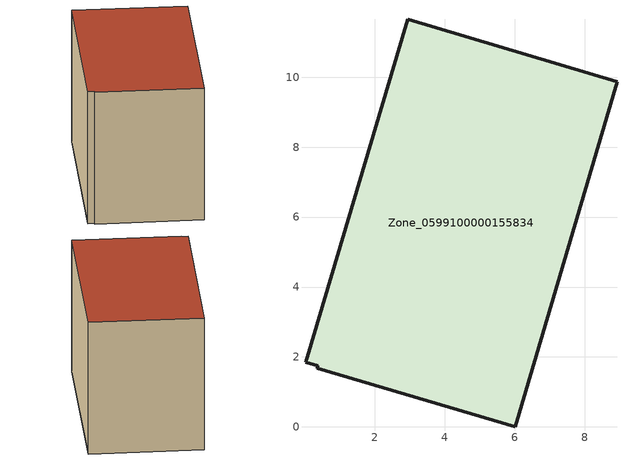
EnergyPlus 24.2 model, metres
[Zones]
Zone_0599100000155834
 floor ground (C_G): 0.37,1.75 0.02,1.85 2.94,11.66 8.93,9.87 6.02,0 0.36,1.68 z0.49
 wall outside (C_F): 8.93,9.87 2.94,11.66 0.02,1.85 0.37,1.75 0.36,1.68 6.02,0 8.93,9.87 z0.49:8.34
 roof outside (C_R): 0.02,1.85 0.37,1.75 0.36,1.68 6.02,0 8.93,9.87 2.94,11.66 z8.34
[BUILDING]
Pand.0599100000155834: North Axis=0; Terrain=City; Loads Convergence Tolerance Value=0.04; Temperature Convergence Tolerance Value=0.4; Solar Distribution=FullExterior; Maximum Number of Warmup Days=25; Minimum Number of Warmup Days=1
[Site:Location]
Rotterdam.The.Hague.AP_ZH_NLD Design_Conditions: Latitude=51.96; Longitude=4.45; Time Zone=1; Elevation=-4.5
[SITE:GROUNDTEMPERATURE:BUILDINGSURFACE]
18, 18, 18, 18, 18, 18, 18, 18, 18, 18, 18, 18
[MATERIAL] Thermal Absorptance=0.9; Solar Absorptance=0.7; Visible Absorptance=0.7
Name | Roughness | Thickness | Conductivity | Density | Specific Heat
G.TC.1965-1974 | MediumSmooth | 0.15 | 0.882353 | 540 | 1210
F.TC.1965-1974 | Rough | 0.3 | 0.697674 | 1920 | 840
R.TC.1965-1974 | MediumRough | 0.2 | 0.232558 | 1500 | 1000
[CONSTRUCTION]
C_G: G.TC.1965-1974
C_F: F.TC.1965-1974
C_R: R.TC.1965-1974
[ZONE]
Zone_0599100000155834: Type=1; Multiplier=1; Ceiling Height=Autocalculate; Volume=Autocalculate; Floor Area=autocalculate; Part of Total Floor Area=Yes
[ZONEINFILTRATION:DESIGNFLOWRATE]
Infil_Zone_0599100000155834: Zone or ZoneList or Space or SpaceList=Zone_0599100000155834; Schedule=AlwaysOn; Design Flow Rate Calculation Method=Flow/Area; Flow Rate per Floor Area=0.003; Constant Term Coefficient=1; Temperature Term Coefficient=0; Velocity Term Coefficient=0; Velocity Squared Term Coefficient=0
[HVACTEMPLATE:ZONE:IDEALLOADSAIRSYSTEM]
Zone_0599100000155834: Maximum Heating Supply Air Temperature=50; Minimum Cooling Supply Air Temperature=13; Maximum Heating Supply Air Humidity Ratio=0.0156; Minimum Cooling Supply Air Humidity Ratio=0.0077; Heating Limit=NoLimit; Cooling Limit=NoLimit; Dehumidification Control Type=ConstantSensibleHeatRatio; Cooling Sensible Heat Ratio=0.7; Dehumidification Setpoint=60; Humidification Control Type=None; Humidification Setpoint=30; Outdoor Air Method=None; Outdoor Air Flow Rate per Person=0.00944; Outdoor Air Flow Rate per Zone Floor Area=0; Outdoor Air Flow Rate per Zone=0; Demand Controlled Ventilation Type=None; Outdoor Air Economizer Type=NoEconomizer; Heat Recovery Type=None; Sensible Heat Recovery Effectiveness=0.7; Latent Heat Recovery Effectiveness=0.65
[ZONECONTROL:THERMOSTAT]
ThermostatControl_Zone_0599100000155834: Zone or ZoneList=Zone_0599100000155834; Control Type Schedule=DualSetpointControlType; Control 1=Thermostat_Zone_0599100000155834; Temperature Difference Between Cutout And Setpoint=0
[THERMOSTATSETPOINT:DUALSETPOINT]
Thermostat_Zone_0599100000155834: Heating Setpoint Temperature Schedule=HeatingSetpoint_Zone_0599100000155834; Cooling Setpoint Temperature Schedule=CoolingSetpoint_Zone_0599100000155834
[SCHEDULE:COMPACT]
HeatingSetpoint_Zone_0599100000155834: Through: 12/31, For: AllDays, Until: 24:00, 21
CoolingSetpoint_Zone_0599100000155834: Through: 12/31, For: AllDays, Until: 24:00, 24
DualSetpointControlType: Through: 12/31, For: AllDays, Until: 24:00, 4
AlwaysOn: Through: 12/31, For: AllDays, Until: 24:00, 1
